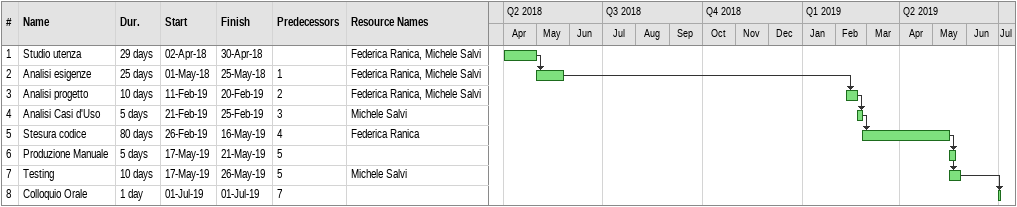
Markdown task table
| ID | Task | Duration | Start | Finish | Predecessors | Resources |
|---|---|---|---|---|---|---|
| 1 | Studio utenza | 29d | 2018-04-02 | 2018-04-30 |  | Federica Ranica, Michele Salvi |
| 2 | Analisi esigenze | 25d | 2018-05-01 | 2018-05-25 | 1 | Federica Ranica, Michele Salvi |
| 3 | Analisi progetto | 10d | 2019-02-11 | 2019-02-20 | 2 | Federica Ranica, Michele Salvi |
| 4 | Analisi Casi d'Uso | 5d | 2019-02-21 | 2019-02-25 | 3 | Michele Salvi |
| 5 | Stesura codice | 80d | 2019-02-26 | 2019-05-16 | 4 | Federica Ranica |
| 6 | Produzione Manuale | 5d | 2019-05-17 | 2019-05-21 | 5 |  |
| 7 | Testing | 10d | 2019-05-17 | 2019-05-26 | 5 | Michele Salvi |
| 8 | Colloquio Orale | 1d | 2019-07-01 | 2019-07-01 | 7 |  |
